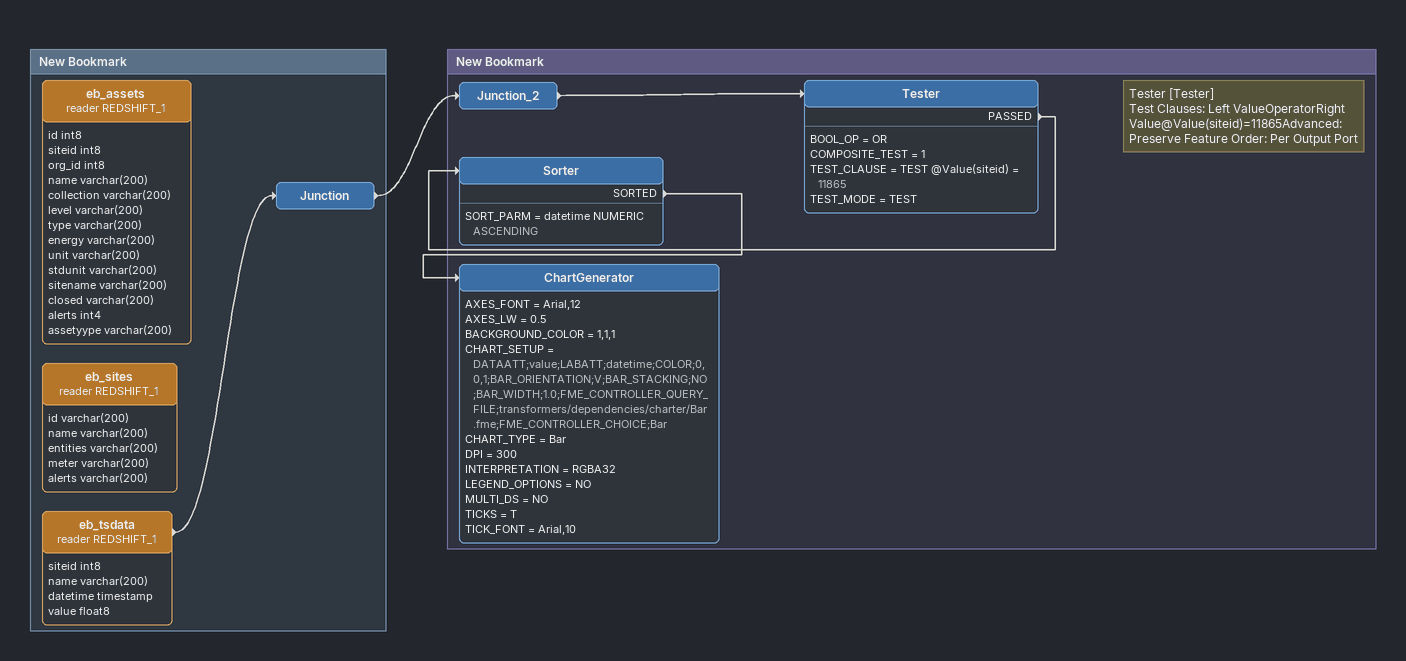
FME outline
Bookmark: New Bookmark
eb_assets (reader REDSHIFT_1)
    attributes: id int8, siteid int8, org_id int8, name varchar(200), collection varchar(200), level varchar(200), type varchar(200), energy varchar(200), unit varchar(200), stdunit varchar(200), sitename varchar(200), closed varchar(200), alerts int4, assetyype varchar(200)
eb_sites (reader REDSHIFT_1)
    attributes: id varchar(200), name varchar(200), entities varchar(200), meter varchar(200), alerts varchar(200)
eb_tsdata (reader REDSHIFT_1)
    attributes: siteid int8, name varchar(200), datetime timestamp, value float8
    -> Junction
Junction
    -> Junction_2

Bookmark: New Bookmark
Junction_2
    -> Tester
Note: Tester [Tester] / Test Clauses: Left ValueOperatorRight Value@Value(siteid)=11865Advanced: / Preserve Feature Order: Per Output Port
Tester
    BOOL_OP = OR
    COMPOSITE_TEST = 1
    TEST_CLAUSE = TEST @Value(siteid) = 11865
    TEST_MODE = TEST
    PASSED -> Sorter
Sorter
    SORT_PARM = datetime NUMERIC ASCENDING
    SORTED -> ChartGenerator
ChartGenerator
    AXES_FONT = Arial,12
    AXES_LW = 0.5
    BACKGROUND_COLOR = 1,1,1
    CHART_SETUP = DATAATT;value;LABATT;datetime;COLOR;0,0,1;BAR_ORIENTATION;V;BAR_STACKING;NO;BAR_WIDTH;1.0;FME_CONTROLLER_QUERY_FILE;transformers/dependencies/charter/Bar.fme;FME_CONTROLLER_CHOICE;Bar
    CHART_TYPE = Bar
    DPI = 300
    INTERPRETATION = RGBA32
    LEGEND_OPTIONS = NO
    MULTI_DS = NO
    TICKS = T
    TICK_FONT = Arial,10
